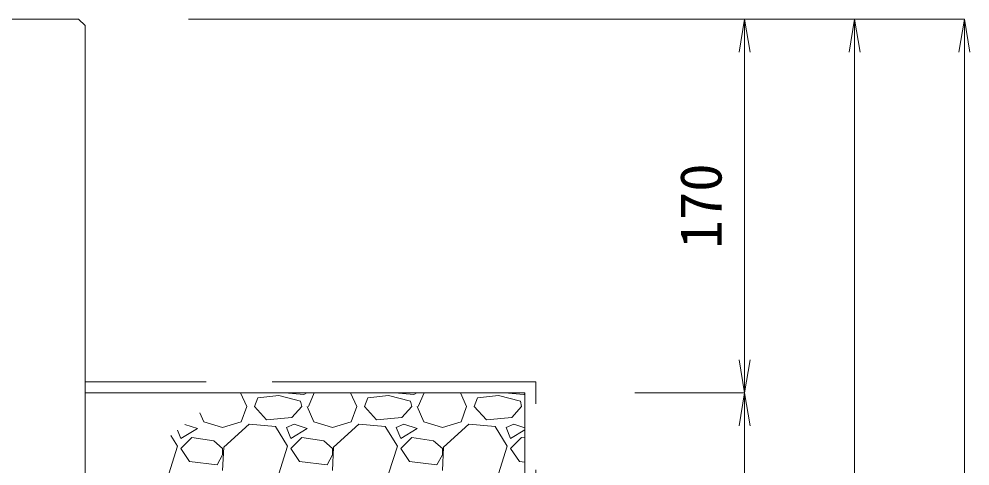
# Model space of a CAD drawing. Units: millimetres at full size, sheet at 1:20; details may follow other scales. Extents: x 0 to 23340, y -4498 to 8520.
# Drawn here: x 1257.4 to 1690, y 4523 to 4726.2 of the extents above; entities that cross this region are included whole.
import ezdxf
from ezdxf.enums import TextEntityAlignment as Align

# ---------------------------------------------------------------- set-up
doc = ezdxf.new("R2010")
doc.units = ezdxf.units.MM
doc.header["$LTSCALE"] = 20
doc.linetypes.add('DASHED', pattern=[7.5, 6, -1.5])
for name, color, linetype, lineweight in [('KIJUN', 5, 'Continuous', 5), ('SUNPO', 3, 'Continuous', 13), ('ﾊｯﾁﾝｸﾞ', 7, 'Continuous', 5)]:
    doc.layers.add(name, color=color, linetype=linetype, lineweight=lineweight)
doc.styles.add('ＭＳ ゴシック', font='')
doc.styles.get('ＭＳ ゴシック').set_extended_font_data('MS Gothic')

# ---------------------------------------------------------------- blocks, each defined once
blk = doc.blocks.new('open_arrow')
at = {"color": 0, "linetype": 'Continuous', "lineweight": -2}
blk.add_lwpolyline([(7.5, 1.25), (0, 0), (7.5, -1.25)], dxfattribs=at)

msp = doc.modelspace()

# ---------------------------------------------------------------- linework, layer by layer
at = {"layer": 'KIJUN', "color": 7, "lineweight": 13}
msp.add_lwpolyline([(952.48, 4631.2), (916.48, 4651.2), (912.48, 4726.2), (870.48, 4726.2), (867.48, 4723.2), (867.48, 4176.2), (887.48, 4156.2), (1267.48, 4156.2), (1287.48, 4176.2), (1287.48, 4723.2), (1284.48, 4726.2), (1242.48, 4726.2), (1238.48, 4651.2), (1202.48, 4631.2), (1200.48, 4591.2), (1227.48, 4526.2), (1219.12, 4279.5)], dxfattribs=at)
at = {"layer": 'KIJUN', "color": 7, "linetype": 'DASHED', "lineweight": 13}
msp.add_lwpolyline([(867.48, 4561.2), (662.48, 4561.2), (662.48, 3951.2), (1492.48, 3951.2), (1492.48, 4561.2), (1287.48, 4561.2)], dxfattribs=at)
at = {"layer": 'KIJUN', "color": 7, "lineweight": 13}
msp.add_lwpolyline([(1287.48, 4556.2), (1287.48, 4176.2), (1267.48, 4156.2), (887.48, 4156.2), (867.48, 4176.2), (867.48, 4556.2), (667.48, 4556.2), (667.48, 3956.2), (1487.48, 3956.2), (1487.48, 4556.2)], close=True, dxfattribs=at)
at = {"layer": 'SUNPO'}
for p, q in [((1334.48, 4726.2), (1587.48, 4726.2)), ((1334.48, 4726.2), (1637.48, 4726.2)), ((1334.48, 4726.2), (1687.48, 4726.2)), ((1587.48, 4726.2), (1587.48, 4556.2)), ((1637.48, 4156.2), (1637.48, 4726.2)), ((1687.48, 3956.2), (1687.48, 4726.2)), ((1537.48, 4556.2), (1587.48, 4556.2)), ((1537.48, 4556.2), (1587.48, 4556.2)), ((1587.48, 4556.2), (1587.48, 4156.2))]:
    msp.add_line(p, q, dxfattribs=at)
at = {"layer": 'ﾊｯﾁﾝｸﾞ'}
for p, q in [((1358.14, 4556.2), (1361, 4550)), ((1387, 4555.5), (1378.3, 4556.2)), ((1388.33, 4556.2), (1387, 4555.5)), ((1389, 4550), (1391.66, 4556.2)), ((1408.14, 4556.2), (1411, 4550)), ((1437, 4555.5), (1428.3, 4556.2)), ((1438.33, 4556.2), (1437, 4555.5)), ((1439, 4550), (1441.66, 4556.2)), ((1458.14, 4556.2), (1461, 4550)), ((1487, 4555.5), (1478.3, 4556.2)), ((1487.48, 4555.75), (1487, 4555.5)), ((1364.5, 4550), (1366, 4554)), ((1375.5, 4555), (1366, 4554)), ((1385.5, 4552.5), (1375.5, 4555)), ((1386, 4550), (1385.5, 4552.5)), ((1414.5, 4550), (1416, 4554)), ((1425.5, 4555), (1416, 4554)), ((1435.5, 4552.5), (1425.5, 4555)), ((1436, 4550), (1435.5, 4552.5)), ((1464.5, 4550), (1466, 4554)), ((1475.5, 4555), (1466, 4554)), ((1485.5, 4552.5), (1475.5, 4555)), ((1486, 4550), (1485.5, 4552.5)), ((1339.69, 4547.23), (1341.5, 4543)), ((1358.5, 4543), (1361, 4550)), ((1370, 4544), (1364.5, 4550)), ((1386, 4550), (1381.5, 4545)), ((1388.5, 4550), (1391.5, 4543)), ((1408.5, 4543), (1411, 4550)), ((1420, 4544), (1414.5, 4550)), ((1436, 4550), (1431.5, 4545)), ((1438.5, 4550), (1441.5, 4543)), ((1458.5, 4543), (1461, 4550)), ((1470, 4544), (1464.5, 4550)), ((1486, 4550), (1481.5, 4545)), ((1341.5, 4543), (1350, 4540.5)), ((1350, 4540.5), (1358.5, 4543)), ((1381.5, 4545), (1370, 4544)), ((1391.5, 4543), (1400, 4540.5)), ((1400, 4540.5), (1408.5, 4543)), ((1431.5, 4545), (1420, 4544)), ((1441.5, 4543), (1450, 4540.5)), ((1450, 4540.5), (1458.5, 4543)), ((1481.5, 4545), (1470, 4544)), ((1329.5, 4539.26), (1331, 4535.5)), ((1331, 4535.5), (1338.5, 4540)), ((1338.5, 4540), (1332.85, 4541.88)), ((1362, 4542), (1350.5, 4531.5)), ((1374, 4541), (1362, 4542)), ((1379.5, 4532), (1374, 4541)), ((1382.5, 4542), (1379, 4540.5)), ((1379, 4540.5), (1381, 4535.5)), ((1381, 4535.5), (1388.5, 4540)), ((1388.5, 4540), (1382.5, 4542)), ((1412, 4542), (1400.5, 4531.5)), ((1424, 4541), (1412, 4542)), ((1429.5, 4532), (1424, 4541)), ((1432.5, 4542), (1429, 4540.5)), ((1429, 4540.5), (1431, 4535.5)), ((1431, 4535.5), (1438.5, 4540)), ((1438.5, 4540), (1432.5, 4542)), ((1462, 4542), (1450.5, 4531.5)), ((1474, 4541), (1462, 4542)), ((1479.5, 4532), (1474, 4541)), ((1482.5, 4542), (1479, 4540.5)), ((1479, 4540.5), (1481, 4535.5)), ((1481, 4535.5), (1487.48, 4539.39)), ((1487.48, 4540.34), (1482.5, 4542)), ((1329.5, 4532), (1326.5, 4536.91)), ((1336, 4536), (1331, 4531)), ((1346, 4534.5), (1336, 4536)), ((1350, 4531), (1346, 4534.5)), ((1386, 4536), (1381, 4531)), ((1396, 4534.5), (1386, 4536)), ((1400, 4531), (1396, 4534.5)), ((1436, 4536), (1431, 4531)), ((1446, 4534.5), (1436, 4536)), ((1450, 4531), (1446, 4534.5)), ((1486, 4536), (1481, 4531)), ((1487.48, 4535.78), (1486, 4536)), ((1325.5, 4519.5), (1329.5, 4532)), ((1331, 4531), (1335, 4525)), ((1350.5, 4531.5), (1350, 4521)), ((1350, 4528), (1350, 4531)), ((1375.5, 4519.5), (1379.5, 4532)), ((1381, 4531), (1385, 4525)), ((1400.5, 4531.5), (1400, 4521)), ((1400, 4528), (1400, 4531)), ((1425.5, 4519.5), (1429.5, 4532)), ((1431, 4531), (1435, 4525)), ((1450.5, 4531.5), (1450, 4521)), ((1450, 4528), (1450, 4531)), ((1475.5, 4519.5), (1479.5, 4532)), ((1481, 4531), (1485, 4525)), ((1347.5, 4523.5), (1350, 4528)), ((1397.5, 4523.5), (1400, 4528)), ((1447.5, 4523.5), (1450, 4528)), ((1335, 4525), (1347.5, 4523.5)), ((1385, 4525), (1397.5, 4523.5)), ((1435, 4525), (1447.5, 4523.5)), ((1485, 4525), (1487.48, 4524.7))]:
    msp.add_line(p, q, dxfattribs=at)

# ---------------------------------------------------------------- block references
at = {"layer": 'SUNPO', "xscale": 2, "yscale": 2}
for p, rotation in [((1587.48, 4726.2), 270), ((1637.48, 4726.2), 270), ((1687.48, 4726.2), 270), ((1587.48, 4556.2), 90), ((1587.48, 4556.2), 270)]:
    msp.add_blockref('open_arrow', p, dxfattribs=dict(at, rotation=rotation))

# ---------------------------------------------------------------- texts
at = {"layer": 'SUNPO', "style": 'ＭＳ ゴシック'}
msp.add_text('170', height=18.99, rotation=90, dxfattribs=at).set_placement((1567.48, 4641.2), align=Align.MIDDLE_CENTER)

doc.saveas('drawing.dxf')
